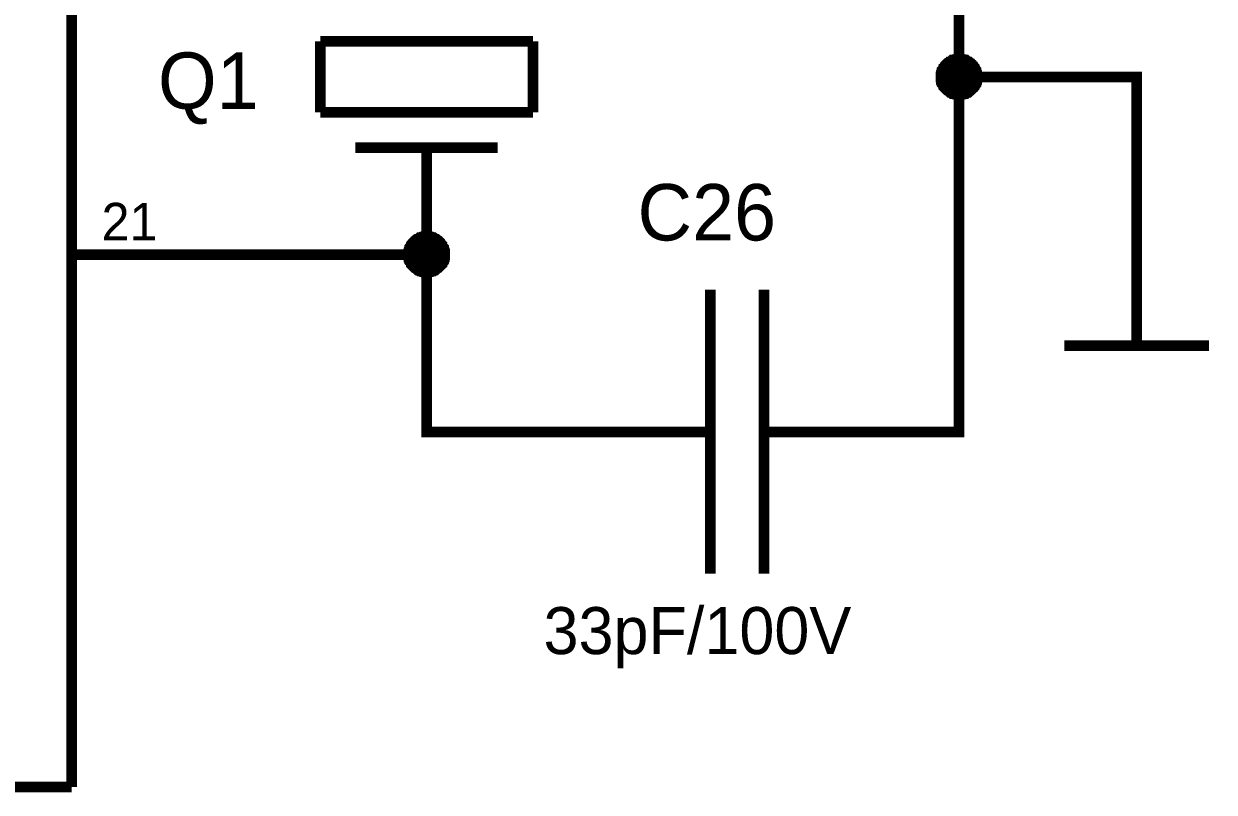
# Model space of a CAD drawing. Header units: millimetres. Extents: x 0 to 420, y 0 to 297.
# Drawn here: x 138.69 to 172.21, y 217.33 to 238.99 of the extents above; entities that cross this region are included whole.
import ezdxf

# ---------------------------------------------------------------- set-up
doc = ezdxf.new("R2010")
doc.units = ezdxf.units.MM
doc.layers.add('Sheet', color=255, linetype='Continuous')

msp = doc.modelspace()

# ---------------------------------------------------------------- linework, layer by layer
at = {"layer": 'Sheet'}
for points, const_width in [([(140.039, 248.747), (140.039, 217.484)], 0.3), ([(162.532, 227.486), (165.031, 227.486), (165.031, 237.487), (165.031, 247.489), (162.532, 247.489)], 0.3), ([(153.031, 238.497), (147.04, 238.497)], 0.3), ([(147.04, 238.497), (147.04, 236.494)], 0.3), ([(153.031, 236.494), (153.031, 238.497)], 0.3), ([(164.518, 237.487), (164.518, 237.521), (164.518, 237.537), (164.518, 237.57), (164.534, 237.587), (164.534, 237.62), (164.534, 237.636), (164.551, 237.67), (164.551, 237.686), (164.567, 237.703), (164.584, 237.736), (164.6, 237.752), (164.6, 237.769), (164.617, 237.785), (164.634, 237.819), (164.65, 237.835), (164.667, 237.852), (164.683, 237.868), (164.7, 237.885), (164.733, 237.901), (164.749, 237.918), (164.766, 237.918), (164.782, 237.934), (164.816, 237.951), (164.832, 237.968), (164.849, 237.968), (164.882, 237.984), (164.898, 237.984), (164.931, 237.984), (164.948, 238.001), (164.981, 238.001), (164.998, 238.001), (165.031, 238.001)], 0.3), ([(164.518, 237.487), (164.518, 237.521), (164.518, 237.537), (164.518, 237.57), (164.534, 237.587), (164.534, 237.62), (164.534, 237.636), (164.551, 237.67), (164.551, 237.686), (164.567, 237.703), (164.584, 237.736), (164.6, 237.752), (164.6, 237.769), (164.617, 237.785), (164.634, 237.819), (164.65, 237.835), (164.667, 237.852), (164.683, 237.868), (164.7, 237.885), (164.733, 237.901), (164.749, 237.918), (164.766, 237.918), (164.782, 237.934), (164.816, 237.951), (164.832, 237.968), (164.849, 237.968), (164.882, 237.984), (164.898, 237.984), (164.931, 237.984), (164.948, 238.001), (164.981, 238.001), (164.998, 238.001), (165.031, 238.001)], 0.3), ([(164.518, 237.487), (164.518, 237.521), (164.518, 237.537), (164.518, 237.57), (164.534, 237.587), (164.534, 237.62), (164.534, 237.636), (164.551, 237.67), (164.551, 237.686), (164.567, 237.703), (164.584, 237.736), (164.6, 237.752), (164.6, 237.769), (164.617, 237.785), (164.634, 237.819), (164.65, 237.835), (164.667, 237.852), (164.683, 237.868), (164.7, 237.885), (164.733, 237.901), (164.749, 237.918), (164.766, 237.918), (164.782, 237.934), (164.816, 237.951), (164.832, 237.968), (164.849, 237.968), (164.882, 237.984), (164.898, 237.984), (164.931, 237.984), (164.948, 238.001), (164.981, 238.001), (164.998, 238.001), (165.031, 238.001)], 0.3), ([(164.518, 237.487), (164.518, 237.521), (164.518, 237.537), (164.518, 237.57), (164.534, 237.587), (164.534, 237.62), (164.534, 237.636), (164.551, 237.67), (164.551, 237.686), (164.567, 237.703), (164.584, 237.736), (164.6, 237.752), (164.6, 237.769), (164.617, 237.785), (164.634, 237.819), (164.65, 237.835), (164.667, 237.852), (164.683, 237.868), (164.7, 237.885), (164.733, 237.901), (164.749, 237.918), (164.766, 237.918), (164.782, 237.934), (164.816, 237.951), (164.832, 237.968), (164.849, 237.968), (164.882, 237.984), (164.898, 237.984), (164.931, 237.984), (164.948, 238.001), (164.981, 238.001), (164.998, 238.001), (165.031, 238.001)], 0.3), ([(164.518, 237.487), (164.518, 237.521), (164.518, 237.537), (164.518, 237.57), (164.534, 237.587), (164.534, 237.62), (164.534, 237.636), (164.551, 237.67), (164.551, 237.686), (164.567, 237.703), (164.584, 237.736), (164.6, 237.752), (164.6, 237.769), (164.617, 237.785), (164.634, 237.819), (164.65, 237.835), (164.667, 237.852), (164.683, 237.868), (164.7, 237.885), (164.733, 237.901), (164.749, 237.918), (164.766, 237.918), (164.782, 237.934), (164.816, 237.951), (164.832, 237.968), (164.849, 237.968), (164.882, 237.984), (164.898, 237.984), (164.931, 237.984), (164.948, 238.001), (164.981, 238.001), (164.998, 238.001), (165.031, 238.001)], 0.0991), ([(164.518, 237.487), (164.518, 237.521), (164.518, 237.537), (164.518, 237.57), (164.534, 237.587), (164.534, 237.62), (164.534, 237.636), (164.551, 237.67), (164.551, 237.686), (164.567, 237.703), (164.584, 237.736), (164.6, 237.752), (164.6, 237.769), (164.617, 237.785), (164.634, 237.819), (164.65, 237.835), (164.667, 237.852), (164.683, 237.868), (164.7, 237.885), (164.733, 237.901), (164.749, 237.918), (164.766, 237.918), (164.782, 237.934), (164.816, 237.951), (164.832, 237.968), (164.849, 237.968), (164.882, 237.984), (164.898, 237.984), (164.931, 237.984), (164.948, 238.001), (164.981, 238.001), (164.998, 238.001), (165.031, 238.001)], 0.0991), ([(164.518, 237.487), (164.518, 237.521), (164.518, 237.537), (164.518, 237.57), (164.534, 237.587), (164.534, 237.62), (164.534, 237.636), (164.551, 237.67), (164.551, 237.686), (164.567, 237.703), (164.584, 237.736), (164.6, 237.752), (164.6, 237.769), (164.617, 237.785), (164.634, 237.819), (164.65, 237.835), (164.667, 237.852), (164.683, 237.868), (164.7, 237.885), (164.733, 237.901), (164.749, 237.918), (164.766, 237.918), (164.782, 237.934), (164.816, 237.951), (164.832, 237.968), (164.849, 237.968), (164.882, 237.984), (164.898, 237.984), (164.931, 237.984), (164.948, 238.001), (164.981, 238.001), (164.998, 238.001), (165.031, 238.001)], 0.0991), ([(164.518, 237.487), (164.518, 237.521), (164.518, 237.537), (164.518, 237.57), (164.534, 237.587), (164.534, 237.62), (164.534, 237.636), (164.551, 237.67), (164.551, 237.686), (164.567, 237.703), (164.584, 237.736), (164.6, 237.752), (164.6, 237.769), (164.617, 237.785), (164.634, 237.819), (164.65, 237.835), (164.667, 237.852), (164.683, 237.868), (164.7, 237.885), (164.733, 237.901), (164.749, 237.918), (164.766, 237.918), (164.782, 237.934), (164.816, 237.951), (164.832, 237.968), (164.849, 237.968), (164.882, 237.984), (164.898, 237.984), (164.931, 237.984), (164.948, 238.001), (164.981, 238.001), (164.998, 238.001), (165.031, 238.001)], 0.0991), ([(165.031, 238.001), (165.031, 238.001)], 0.3), ([(165.031, 238.001), (165.064, 238.001), (165.08, 238.001), (165.113, 238.001), (165.13, 237.984), (165.163, 237.984), (165.18, 237.984), (165.213, 237.968), (165.229, 237.968), (165.246, 237.951), (165.279, 237.934), (165.296, 237.918), (165.312, 237.918), (165.329, 237.901), (165.362, 237.885), (165.378, 237.868), (165.395, 237.852), (165.411, 237.835), (165.428, 237.819), (165.445, 237.785), (165.461, 237.769), (165.461, 237.752), (165.478, 237.736), (165.494, 237.703), (165.511, 237.686), (165.511, 237.67), (165.527, 237.636), (165.527, 237.62), (165.527, 237.587), (165.544, 237.57), (165.544, 237.537), (165.544, 237.521), (165.544, 237.487)], 0.3), ([(165.031, 238.001), (165.031, 238.001)], 0.3), ([(165.031, 238.001), (165.064, 238.001), (165.08, 238.001), (165.113, 238.001), (165.13, 237.984), (165.163, 237.984), (165.18, 237.984), (165.213, 237.968), (165.229, 237.968), (165.246, 237.951), (165.279, 237.934), (165.296, 237.918), (165.312, 237.918), (165.329, 237.901), (165.362, 237.885), (165.378, 237.868), (165.395, 237.852), (165.411, 237.835), (165.428, 237.819), (165.445, 237.785), (165.461, 237.769), (165.461, 237.752), (165.478, 237.736), (165.494, 237.703), (165.511, 237.686), (165.511, 237.67), (165.527, 237.636), (165.527, 237.62), (165.527, 237.587), (165.544, 237.57), (165.544, 237.537), (165.544, 237.521), (165.544, 237.487)], 0.3), ([(165.031, 238.001), (165.031, 238.001)], 0.3), ([(165.031, 238.001), (165.064, 238.001), (165.08, 238.001), (165.113, 238.001), (165.13, 237.984), (165.163, 237.984), (165.18, 237.984), (165.213, 237.968), (165.229, 237.968), (165.246, 237.951), (165.279, 237.934), (165.296, 237.918), (165.312, 237.918), (165.329, 237.901), (165.362, 237.885), (165.378, 237.868), (165.395, 237.852), (165.411, 237.835), (165.428, 237.819), (165.445, 237.785), (165.461, 237.769), (165.461, 237.752), (165.478, 237.736), (165.494, 237.703), (165.511, 237.686), (165.511, 237.67), (165.527, 237.636), (165.527, 237.62), (165.527, 237.587), (165.544, 237.57), (165.544, 237.537), (165.544, 237.521), (165.544, 237.487)], 0.3), ([(165.031, 238.001), (165.031, 238.001)], 0.3), ([(165.031, 238.001), (165.064, 238.001), (165.08, 238.001), (165.113, 238.001), (165.13, 237.984), (165.163, 237.984), (165.18, 237.984), (165.213, 237.968), (165.229, 237.968), (165.246, 237.951), (165.279, 237.934), (165.296, 237.918), (165.312, 237.918), (165.329, 237.901), (165.362, 237.885), (165.378, 237.868), (165.395, 237.852), (165.411, 237.835), (165.428, 237.819), (165.445, 237.785), (165.461, 237.769), (165.461, 237.752), (165.478, 237.736), (165.494, 237.703), (165.511, 237.686), (165.511, 237.67), (165.527, 237.636), (165.527, 237.62), (165.527, 237.587), (165.544, 237.57), (165.544, 237.537), (165.544, 237.521), (165.544, 237.487)], 0.3), ([(165.031, 238.001), (165.031, 238.001)], 0.0991), ([(165.031, 238.001), (165.064, 238.001), (165.08, 238.001), (165.113, 238.001), (165.13, 237.984), (165.163, 237.984), (165.18, 237.984), (165.213, 237.968), (165.229, 237.968), (165.246, 237.951), (165.279, 237.934), (165.296, 237.918), (165.312, 237.918), (165.329, 237.901), (165.362, 237.885), (165.378, 237.868), (165.395, 237.852), (165.411, 237.835), (165.428, 237.819), (165.445, 237.785), (165.461, 237.769), (165.461, 237.752), (165.478, 237.736), (165.494, 237.703), (165.511, 237.686), (165.511, 237.67), (165.527, 237.636), (165.527, 237.62), (165.527, 237.587), (165.544, 237.57), (165.544, 237.537), (165.544, 237.521), (165.544, 237.487)], 0.0991), ([(165.031, 238.001), (165.031, 238.001)], 0.0991), ([(165.031, 238.001), (165.064, 238.001), (165.08, 238.001), (165.113, 238.001), (165.13, 237.984), (165.163, 237.984), (165.18, 237.984), (165.213, 237.968), (165.229, 237.968), (165.246, 237.951), (165.279, 237.934), (165.296, 237.918), (165.312, 237.918), (165.329, 237.901), (165.362, 237.885), (165.378, 237.868), (165.395, 237.852), (165.411, 237.835), (165.428, 237.819), (165.445, 237.785), (165.461, 237.769), (165.461, 237.752), (165.478, 237.736), (165.494, 237.703), (165.511, 237.686), (165.511, 237.67), (165.527, 237.636), (165.527, 237.62), (165.527, 237.587), (165.544, 237.57), (165.544, 237.537), (165.544, 237.521), (165.544, 237.487)], 0.0991), ([(165.031, 238.001), (165.031, 238.001)], 0.0991), ([(165.031, 238.001), (165.064, 238.001), (165.08, 238.001), (165.113, 238.001), (165.13, 237.984), (165.163, 237.984), (165.18, 237.984), (165.213, 237.968), (165.229, 237.968), (165.246, 237.951), (165.279, 237.934), (165.296, 237.918), (165.312, 237.918), (165.329, 237.901), (165.362, 237.885), (165.378, 237.868), (165.395, 237.852), (165.411, 237.835), (165.428, 237.819), (165.445, 237.785), (165.461, 237.769), (165.461, 237.752), (165.478, 237.736), (165.494, 237.703), (165.511, 237.686), (165.511, 237.67), (165.527, 237.636), (165.527, 237.62), (165.527, 237.587), (165.544, 237.57), (165.544, 237.537), (165.544, 237.521), (165.544, 237.487)], 0.0991), ([(165.031, 238.001), (165.031, 238.001)], 0.0991), ([(165.031, 238.001), (165.064, 238.001), (165.08, 238.001), (165.113, 238.001), (165.13, 237.984), (165.163, 237.984), (165.18, 237.984), (165.213, 237.968), (165.229, 237.968), (165.246, 237.951), (165.279, 237.934), (165.296, 237.918), (165.312, 237.918), (165.329, 237.901), (165.362, 237.885), (165.378, 237.868), (165.395, 237.852), (165.411, 237.835), (165.428, 237.819), (165.445, 237.785), (165.461, 237.769), (165.461, 237.752), (165.478, 237.736), (165.494, 237.703), (165.511, 237.686), (165.511, 237.67), (165.527, 237.636), (165.527, 237.62), (165.527, 237.587), (165.544, 237.57), (165.544, 237.537), (165.544, 237.521), (165.544, 237.487)], 0.0991), ([(165.031, 236.991), (164.998, 236.991), (164.981, 236.991), (164.948, 236.991), (164.931, 237.007), (164.898, 237.007), (164.882, 237.007), (164.849, 237.024), (164.832, 237.024), (164.816, 237.04), (164.782, 237.057), (164.766, 237.057), (164.749, 237.073), (164.733, 237.09), (164.7, 237.107), (164.683, 237.123), (164.667, 237.14), (164.65, 237.156), (164.634, 237.173), (164.617, 237.189), (164.6, 237.206), (164.6, 237.222), (164.584, 237.256), (164.567, 237.272), (164.551, 237.289), (164.551, 237.322), (164.534, 237.338), (164.534, 237.355), (164.534, 237.388), (164.518, 237.405), (164.518, 237.438), (164.518, 237.454), (164.518, 237.487)], 0.3), ([(164.518, 237.487), (164.518, 237.487)], 0.3), ([(165.031, 236.991), (164.998, 236.991), (164.981, 236.991), (164.948, 236.991), (164.931, 237.007), (164.898, 237.007), (164.882, 237.007), (164.849, 237.024), (164.832, 237.024), (164.816, 237.04), (164.782, 237.057), (164.766, 237.057), (164.749, 237.073), (164.733, 237.09), (164.7, 237.107), (164.683, 237.123), (164.667, 237.14), (164.65, 237.156), (164.634, 237.173), (164.617, 237.189), (164.6, 237.206), (164.6, 237.222), (164.584, 237.256), (164.567, 237.272), (164.551, 237.289), (164.551, 237.322), (164.534, 237.338), (164.534, 237.355), (164.534, 237.388), (164.518, 237.405), (164.518, 237.438), (164.518, 237.454), (164.518, 237.487)], 0.3), ([(164.518, 237.487), (164.518, 237.487)], 0.3), ([(165.031, 236.991), (164.998, 236.991), (164.981, 236.991), (164.948, 236.991), (164.931, 237.007), (164.898, 237.007), (164.882, 237.007), (164.849, 237.024), (164.832, 237.024), (164.816, 237.04), (164.782, 237.057), (164.766, 237.057), (164.749, 237.073), (164.733, 237.09), (164.7, 237.107), (164.683, 237.123), (164.667, 237.14), (164.65, 237.156), (164.634, 237.173), (164.617, 237.189), (164.6, 237.206), (164.6, 237.222), (164.584, 237.256), (164.567, 237.272), (164.551, 237.289), (164.551, 237.322), (164.534, 237.338), (164.534, 237.355), (164.534, 237.388), (164.518, 237.405), (164.518, 237.438), (164.518, 237.454), (164.518, 237.487)], 0.3), ([(164.518, 237.487), (164.518, 237.487)], 0.3), ([(165.031, 236.991), (164.998, 236.991), (164.981, 236.991), (164.948, 236.991), (164.931, 237.007), (164.898, 237.007), (164.882, 237.007), (164.849, 237.024), (164.832, 237.024), (164.816, 237.04), (164.782, 237.057), (164.766, 237.057), (164.749, 237.073), (164.733, 237.09), (164.7, 237.107), (164.683, 237.123), (164.667, 237.14), (164.65, 237.156), (164.634, 237.173), (164.617, 237.189), (164.6, 237.206), (164.6, 237.222), (164.584, 237.256), (164.567, 237.272), (164.551, 237.289), (164.551, 237.322), (164.534, 237.338), (164.534, 237.355), (164.534, 237.388), (164.518, 237.405), (164.518, 237.438), (164.518, 237.454), (164.518, 237.487)], 0.3), ([(164.518, 237.487), (164.518, 237.487)], 0.3), ([(165.031, 236.991), (164.998, 236.991), (164.981, 236.991), (164.948, 236.991), (164.931, 237.007), (164.898, 237.007), (164.882, 237.007), (164.849, 237.024), (164.832, 237.024), (164.816, 237.04), (164.782, 237.057), (164.766, 237.057), (164.749, 237.073), (164.733, 237.09), (164.7, 237.107), (164.683, 237.123), (164.667, 237.14), (164.65, 237.156), (164.634, 237.173), (164.617, 237.189), (164.6, 237.206), (164.6, 237.222), (164.584, 237.256), (164.567, 237.272), (164.551, 237.289), (164.551, 237.322), (164.534, 237.338), (164.534, 237.355), (164.534, 237.388), (164.518, 237.405), (164.518, 237.438), (164.518, 237.454), (164.518, 237.487)], 0.0991), ([(164.518, 237.487), (164.518, 237.487)], 0.0991), ([(165.031, 236.991), (164.998, 236.991), (164.981, 236.991), (164.948, 236.991), (164.931, 237.007), (164.898, 237.007), (164.882, 237.007), (164.849, 237.024), (164.832, 237.024), (164.816, 237.04), (164.782, 237.057), (164.766, 237.057), (164.749, 237.073), (164.733, 237.09), (164.7, 237.107), (164.683, 237.123), (164.667, 237.14), (164.65, 237.156), (164.634, 237.173), (164.617, 237.189), (164.6, 237.206), (164.6, 237.222), (164.584, 237.256), (164.567, 237.272), (164.551, 237.289), (164.551, 237.322), (164.534, 237.338), (164.534, 237.355), (164.534, 237.388), (164.518, 237.405), (164.518, 237.438), (164.518, 237.454), (164.518, 237.487)], 0.0991), ([(164.518, 237.487), (164.518, 237.487)], 0.0991), ([(165.031, 236.991), (164.998, 236.991), (164.981, 236.991), (164.948, 236.991), (164.931, 237.007), (164.898, 237.007), (164.882, 237.007), (164.849, 237.024), (164.832, 237.024), (164.816, 237.04), (164.782, 237.057), (164.766, 237.057), (164.749, 237.073), (164.733, 237.09), (164.7, 237.107), (164.683, 237.123), (164.667, 237.14), (164.65, 237.156), (164.634, 237.173), (164.617, 237.189), (164.6, 237.206), (164.6, 237.222), (164.584, 237.256), (164.567, 237.272), (164.551, 237.289), (164.551, 237.322), (164.534, 237.338), (164.534, 237.355), (164.534, 237.388), (164.518, 237.405), (164.518, 237.438), (164.518, 237.454), (164.518, 237.487)], 0.0991), ([(164.518, 237.487), (164.518, 237.487)], 0.0991), ([(165.031, 236.991), (164.998, 236.991), (164.981, 236.991), (164.948, 236.991), (164.931, 237.007), (164.898, 237.007), (164.882, 237.007), (164.849, 237.024), (164.832, 237.024), (164.816, 237.04), (164.782, 237.057), (164.766, 237.057), (164.749, 237.073), (164.733, 237.09), (164.7, 237.107), (164.683, 237.123), (164.667, 237.14), (164.65, 237.156), (164.634, 237.173), (164.617, 237.189), (164.6, 237.206), (164.6, 237.222), (164.584, 237.256), (164.567, 237.272), (164.551, 237.289), (164.551, 237.322), (164.534, 237.338), (164.534, 237.355), (164.534, 237.388), (164.518, 237.405), (164.518, 237.438), (164.518, 237.454), (164.518, 237.487)], 0.0991), ([(164.518, 237.487), (164.518, 237.487)], 0.0991), ([(165.544, 237.487), (165.544, 237.454), (165.544, 237.438), (165.544, 237.405), (165.527, 237.388), (165.527, 237.355), (165.527, 237.338), (165.511, 237.322), (165.511, 237.289), (165.494, 237.272), (165.478, 237.256), (165.461, 237.222), (165.461, 237.206), (165.445, 237.189), (165.428, 237.173), (165.411, 237.156), (165.395, 237.14), (165.378, 237.123), (165.362, 237.107), (165.329, 237.09), (165.312, 237.073), (165.296, 237.057), (165.279, 237.057), (165.246, 237.04), (165.229, 237.024), (165.213, 237.024), (165.18, 237.007), (165.163, 237.007), (165.13, 237.007), (165.113, 236.991), (165.08, 236.991), (165.064, 236.991), (165.031, 236.991)], 0.3), ([(165.031, 237.487), (170.029, 237.487), (170.029, 234.987)], 0.3), ([(165.544, 237.487), (165.544, 237.454), (165.544, 237.438), (165.544, 237.405), (165.527, 237.388), (165.527, 237.355), (165.527, 237.338), (165.511, 237.322), (165.511, 237.289), (165.494, 237.272), (165.478, 237.256), (165.461, 237.222), (165.461, 237.206), (165.445, 237.189), (165.428, 237.173), (165.411, 237.156), (165.395, 237.14), (165.378, 237.123), (165.362, 237.107), (165.329, 237.09), (165.312, 237.073), (165.296, 237.057), (165.279, 237.057), (165.246, 237.04), (165.229, 237.024), (165.213, 237.024), (165.18, 237.007), (165.163, 237.007), (165.13, 237.007), (165.113, 236.991), (165.08, 236.991), (165.064, 236.991), (165.031, 236.991)], 0.3), ([(165.544, 237.487), (165.544, 237.454), (165.544, 237.438), (165.544, 237.405), (165.527, 237.388), (165.527, 237.355), (165.527, 237.338), (165.511, 237.322), (165.511, 237.289), (165.494, 237.272), (165.478, 237.256), (165.461, 237.222), (165.461, 237.206), (165.445, 237.189), (165.428, 237.173), (165.411, 237.156), (165.395, 237.14), (165.378, 237.123), (165.362, 237.107), (165.329, 237.09), (165.312, 237.073), (165.296, 237.057), (165.279, 237.057), (165.246, 237.04), (165.229, 237.024), (165.213, 237.024), (165.18, 237.007), (165.163, 237.007), (165.13, 237.007), (165.113, 236.991), (165.08, 236.991), (165.064, 236.991), (165.031, 236.991)], 0.3), ([(165.544, 237.487), (165.544, 237.454), (165.544, 237.438), (165.544, 237.405), (165.527, 237.388), (165.527, 237.355), (165.527, 237.338), (165.511, 237.322), (165.511, 237.289), (165.494, 237.272), (165.478, 237.256), (165.461, 237.222), (165.461, 237.206), (165.445, 237.189), (165.428, 237.173), (165.411, 237.156), (165.395, 237.14), (165.378, 237.123), (165.362, 237.107), (165.329, 237.09), (165.312, 237.073), (165.296, 237.057), (165.279, 237.057), (165.246, 237.04), (165.229, 237.024), (165.213, 237.024), (165.18, 237.007), (165.163, 237.007), (165.13, 237.007), (165.113, 236.991), (165.08, 236.991), (165.064, 236.991), (165.031, 236.991)], 0.3), ([(165.544, 237.487), (165.544, 237.454), (165.544, 237.438), (165.544, 237.405), (165.527, 237.388), (165.527, 237.355), (165.527, 237.338), (165.511, 237.322), (165.511, 237.289), (165.494, 237.272), (165.478, 237.256), (165.461, 237.222), (165.461, 237.206), (165.445, 237.189), (165.428, 237.173), (165.411, 237.156), (165.395, 237.14), (165.378, 237.123), (165.362, 237.107), (165.329, 237.09), (165.312, 237.073), (165.296, 237.057), (165.279, 237.057), (165.246, 237.04), (165.229, 237.024), (165.213, 237.024), (165.18, 237.007), (165.163, 237.007), (165.13, 237.007), (165.113, 236.991), (165.08, 236.991), (165.064, 236.991), (165.031, 236.991)], 0.0991), ([(165.544, 237.487), (165.544, 237.454), (165.544, 237.438), (165.544, 237.405), (165.527, 237.388), (165.527, 237.355), (165.527, 237.338), (165.511, 237.322), (165.511, 237.289), (165.494, 237.272), (165.478, 237.256), (165.461, 237.222), (165.461, 237.206), (165.445, 237.189), (165.428, 237.173), (165.411, 237.156), (165.395, 237.14), (165.378, 237.123), (165.362, 237.107), (165.329, 237.09), (165.312, 237.073), (165.296, 237.057), (165.279, 237.057), (165.246, 237.04), (165.229, 237.024), (165.213, 237.024), (165.18, 237.007), (165.163, 237.007), (165.13, 237.007), (165.113, 236.991), (165.08, 236.991), (165.064, 236.991), (165.031, 236.991)], 0.0991), ([(165.544, 237.487), (165.544, 237.454), (165.544, 237.438), (165.544, 237.405), (165.527, 237.388), (165.527, 237.355), (165.527, 237.338), (165.511, 237.322), (165.511, 237.289), (165.494, 237.272), (165.478, 237.256), (165.461, 237.222), (165.461, 237.206), (165.445, 237.189), (165.428, 237.173), (165.411, 237.156), (165.395, 237.14), (165.378, 237.123), (165.362, 237.107), (165.329, 237.09), (165.312, 237.073), (165.296, 237.057), (165.279, 237.057), (165.246, 237.04), (165.229, 237.024), (165.213, 237.024), (165.18, 237.007), (165.163, 237.007), (165.13, 237.007), (165.113, 236.991), (165.08, 236.991), (165.064, 236.991), (165.031, 236.991)], 0.0991), ([(165.544, 237.487), (165.544, 237.454), (165.544, 237.438), (165.544, 237.405), (165.527, 237.388), (165.527, 237.355), (165.527, 237.338), (165.511, 237.322), (165.511, 237.289), (165.494, 237.272), (165.478, 237.256), (165.461, 237.222), (165.461, 237.206), (165.445, 237.189), (165.428, 237.173), (165.411, 237.156), (165.395, 237.14), (165.378, 237.123), (165.362, 237.107), (165.329, 237.09), (165.312, 237.073), (165.296, 237.057), (165.279, 237.057), (165.246, 237.04), (165.229, 237.024), (165.213, 237.024), (165.18, 237.007), (165.163, 237.007), (165.13, 237.007), (165.113, 236.991), (165.08, 236.991), (165.064, 236.991), (165.031, 236.991)], 0.0991), ([(165.544, 237.487), (165.544, 237.487), (165.544, 237.487), (165.544, 237.487), (165.544, 237.487), (165.544, 237.487), (165.544, 237.487), (165.544, 237.487), (165.544, 237.487), (165.544, 237.487), (165.544, 237.487), (165.544, 237.487), (165.544, 237.487), (165.544, 237.487), (165.544, 237.487), (165.544, 237.487), (165.544, 237.487), (165.544, 237.487), (165.544, 237.487), (165.544, 237.487), (165.544, 237.487), (165.544, 237.487), (165.544, 237.487), (165.544, 237.487), (165.544, 237.487), (165.544, 237.487), (165.544, 237.487), (165.544, 237.487), (165.544, 237.487), (165.544, 237.487), (165.544, 237.487), (165.544, 237.487), (165.544, 237.487)], 0.3), ([(165.544, 237.487), (165.544, 237.487)], 0.3), ([(165.544, 237.487), (165.544, 237.487), (165.544, 237.487), (165.544, 237.487), (165.544, 237.487), (165.544, 237.487), (165.544, 237.487), (165.544, 237.487), (165.544, 237.487), (165.544, 237.487), (165.544, 237.487), (165.544, 237.487), (165.544, 237.487), (165.544, 237.487), (165.544, 237.487), (165.544, 237.487), (165.544, 237.487), (165.544, 237.487), (165.544, 237.487), (165.544, 237.487), (165.544, 237.487), (165.544, 237.487), (165.544, 237.487), (165.544, 237.487), (165.544, 237.487), (165.544, 237.487), (165.544, 237.487), (165.544, 237.487), (165.544, 237.487), (165.544, 237.487), (165.544, 237.487), (165.544, 237.487), (165.544, 237.487)], 0.3), ([(165.544, 237.487), (165.544, 237.487)], 0.3), ([(165.544, 237.487), (165.544, 237.487), (165.544, 237.487), (165.544, 237.487), (165.544, 237.487), (165.544, 237.487), (165.544, 237.487), (165.544, 237.487), (165.544, 237.487), (165.544, 237.487), (165.544, 237.487), (165.544, 237.487), (165.544, 237.487), (165.544, 237.487), (165.544, 237.487), (165.544, 237.487), (165.544, 237.487), (165.544, 237.487), (165.544, 237.487), (165.544, 237.487), (165.544, 237.487), (165.544, 237.487), (165.544, 237.487), (165.544, 237.487), (165.544, 237.487), (165.544, 237.487), (165.544, 237.487), (165.544, 237.487), (165.544, 237.487), (165.544, 237.487), (165.544, 237.487), (165.544, 237.487), (165.544, 237.487)], 0.3), ([(165.544, 237.487), (165.544, 237.487)], 0.3), ([(165.544, 237.487), (165.544, 237.487), (165.544, 237.487), (165.544, 237.487), (165.544, 237.487), (165.544, 237.487), (165.544, 237.487), (165.544, 237.487), (165.544, 237.487), (165.544, 237.487), (165.544, 237.487), (165.544, 237.487), (165.544, 237.487), (165.544, 237.487), (165.544, 237.487), (165.544, 237.487), (165.544, 237.487), (165.544, 237.487), (165.544, 237.487), (165.544, 237.487), (165.544, 237.487), (165.544, 237.487), (165.544, 237.487), (165.544, 237.487), (165.544, 237.487), (165.544, 237.487), (165.544, 237.487), (165.544, 237.487), (165.544, 237.487), (165.544, 237.487), (165.544, 237.487), (165.544, 237.487), (165.544, 237.487)], 0.3), ([(165.544, 237.487), (165.544, 237.487)], 0.3), ([(165.544, 237.487), (165.544, 237.487), (165.544, 237.487), (165.544, 237.487), (165.544, 237.487), (165.544, 237.487), (165.544, 237.487), (165.544, 237.487), (165.544, 237.487), (165.544, 237.487), (165.544, 237.487), (165.544, 237.487), (165.544, 237.487), (165.544, 237.487), (165.544, 237.487), (165.544, 237.487), (165.544, 237.487), (165.544, 237.487), (165.544, 237.487), (165.544, 237.487), (165.544, 237.487), (165.544, 237.487), (165.544, 237.487), (165.544, 237.487), (165.544, 237.487), (165.544, 237.487), (165.544, 237.487), (165.544, 237.487), (165.544, 237.487), (165.544, 237.487), (165.544, 237.487), (165.544, 237.487), (165.544, 237.487)], 0.0991), ([(165.544, 237.487), (165.544, 237.487)], 0.0991), ([(165.544, 237.487), (165.544, 237.487), (165.544, 237.487), (165.544, 237.487), (165.544, 237.487), (165.544, 237.487), (165.544, 237.487), (165.544, 237.487), (165.544, 237.487), (165.544, 237.487), (165.544, 237.487), (165.544, 237.487), (165.544, 237.487), (165.544, 237.487), (165.544, 237.487), (165.544, 237.487), (165.544, 237.487), (165.544, 237.487), (165.544, 237.487), (165.544, 237.487), (165.544, 237.487), (165.544, 237.487), (165.544, 237.487), (165.544, 237.487), (165.544, 237.487), (165.544, 237.487), (165.544, 237.487), (165.544, 237.487), (165.544, 237.487), (165.544, 237.487), (165.544, 237.487), (165.544, 237.487), (165.544, 237.487)], 0.0991), ([(165.544, 237.487), (165.544, 237.487)], 0.0991), ([(165.544, 237.487), (165.544, 237.487), (165.544, 237.487), (165.544, 237.487), (165.544, 237.487), (165.544, 237.487), (165.544, 237.487), (165.544, 237.487), (165.544, 237.487), (165.544, 237.487), (165.544, 237.487), (165.544, 237.487), (165.544, 237.487), (165.544, 237.487), (165.544, 237.487), (165.544, 237.487), (165.544, 237.487), (165.544, 237.487), (165.544, 237.487), (165.544, 237.487), (165.544, 237.487), (165.544, 237.487), (165.544, 237.487), (165.544, 237.487), (165.544, 237.487), (165.544, 237.487), (165.544, 237.487), (165.544, 237.487), (165.544, 237.487), (165.544, 237.487), (165.544, 237.487), (165.544, 237.487), (165.544, 237.487)], 0.0991), ([(165.544, 237.487), (165.544, 237.487)], 0.0991), ([(165.544, 237.487), (165.544, 237.487), (165.544, 237.487), (165.544, 237.487), (165.544, 237.487), (165.544, 237.487), (165.544, 237.487), (165.544, 237.487), (165.544, 237.487), (165.544, 237.487), (165.544, 237.487), (165.544, 237.487), (165.544, 237.487), (165.544, 237.487), (165.544, 237.487), (165.544, 237.487), (165.544, 237.487), (165.544, 237.487), (165.544, 237.487), (165.544, 237.487), (165.544, 237.487), (165.544, 237.487), (165.544, 237.487), (165.544, 237.487), (165.544, 237.487), (165.544, 237.487), (165.544, 237.487), (165.544, 237.487), (165.544, 237.487), (165.544, 237.487), (165.544, 237.487), (165.544, 237.487), (165.544, 237.487)], 0.0991), ([(165.544, 237.487), (165.544, 237.487)], 0.0991), ([(147.04, 236.494), (153.031, 236.494)], 0.3), ([(152.038, 235.5), (148.033, 235.5)], 0.3), ([(150.035, 235.5), (150.035, 233.745)], 0.3), ([(170.029, 234.987), (170.029, 229.92)], 0.3), ([(150.035, 233.745), (150.035, 232.487), (142.538, 232.487)], 0.3), ([(149.522, 232.487), (149.522, 232.52), (149.522, 232.536), (149.522, 232.569), (149.539, 232.586), (149.539, 232.619), (149.539, 232.636), (149.555, 232.669), (149.555, 232.685), (149.572, 232.702), (149.589, 232.735), (149.605, 232.752), (149.605, 232.768), (149.622, 232.785), (149.638, 232.818), (149.655, 232.834), (149.671, 232.851), (149.688, 232.867), (149.704, 232.884), (149.738, 232.901), (149.754, 232.917), (149.771, 232.917), (149.787, 232.934), (149.82, 232.95), (149.837, 232.967), (149.853, 232.967), (149.887, 232.983), (149.903, 232.983), (149.936, 232.983), (149.953, 233), (149.986, 233), (150.002, 233), (150.035, 233)], 0.3), ([(149.522, 232.487), (149.522, 232.52), (149.522, 232.536), (149.522, 232.569), (149.539, 232.586), (149.539, 232.619), (149.539, 232.636), (149.555, 232.669), (149.555, 232.685), (149.572, 232.702), (149.589, 232.735), (149.605, 232.752), (149.605, 232.768), (149.622, 232.785), (149.638, 232.818), (149.655, 232.834), (149.671, 232.851), (149.688, 232.867), (149.704, 232.884), (149.738, 232.901), (149.754, 232.917), (149.771, 232.917), (149.787, 232.934), (149.82, 232.95), (149.837, 232.967), (149.853, 232.967), (149.887, 232.983), (149.903, 232.983), (149.936, 232.983), (149.953, 233), (149.986, 233), (150.002, 233), (150.035, 233)], 0.3), ([(149.522, 232.487), (149.522, 232.52), (149.522, 232.536), (149.522, 232.569), (149.539, 232.586), (149.539, 232.619), (149.539, 232.636), (149.555, 232.669), (149.555, 232.685), (149.572, 232.702), (149.589, 232.735), (149.605, 232.752), (149.605, 232.768), (149.622, 232.785), (149.638, 232.818), (149.655, 232.834), (149.671, 232.851), (149.688, 232.867), (149.704, 232.884), (149.738, 232.901), (149.754, 232.917), (149.771, 232.917), (149.787, 232.934), (149.82, 232.95), (149.837, 232.967), (149.853, 232.967), (149.887, 232.983), (149.903, 232.983), (149.936, 232.983), (149.953, 233), (149.986, 233), (150.002, 233), (150.035, 233)], 0.3), ([(149.522, 232.487), (149.522, 232.52), (149.522, 232.536), (149.522, 232.569), (149.539, 232.586), (149.539, 232.619), (149.539, 232.636), (149.555, 232.669), (149.555, 232.685), (149.572, 232.702), (149.589, 232.735), (149.605, 232.752), (149.605, 232.768), (149.622, 232.785), (149.638, 232.818), (149.655, 232.834), (149.671, 232.851), (149.688, 232.867), (149.704, 232.884), (149.738, 232.901), (149.754, 232.917), (149.771, 232.917), (149.787, 232.934), (149.82, 232.95), (149.837, 232.967), (149.853, 232.967), (149.887, 232.983), (149.903, 232.983), (149.936, 232.983), (149.953, 233), (149.986, 233), (150.002, 233), (150.035, 233)], 0.3), ([(149.522, 232.487), (149.522, 232.52), (149.522, 232.536), (149.522, 232.569), (149.539, 232.586), (149.539, 232.619), (149.539, 232.636), (149.555, 232.669), (149.555, 232.685), (149.572, 232.702), (149.589, 232.735), (149.605, 232.752), (149.605, 232.768), (149.622, 232.785), (149.638, 232.818), (149.655, 232.834), (149.671, 232.851), (149.688, 232.867), (149.704, 232.884), (149.738, 232.901), (149.754, 232.917), (149.771, 232.917), (149.787, 232.934), (149.82, 232.95), (149.837, 232.967), (149.853, 232.967), (149.887, 232.983), (149.903, 232.983), (149.936, 232.983), (149.953, 233), (149.986, 233), (150.002, 233), (150.035, 233)], 0.0991), ([(149.522, 232.487), (149.522, 232.52), (149.522, 232.536), (149.522, 232.569), (149.539, 232.586), (149.539, 232.619), (149.539, 232.636), (149.555, 232.669), (149.555, 232.685), (149.572, 232.702), (149.589, 232.735), (149.605, 232.752), (149.605, 232.768), (149.622, 232.785), (149.638, 232.818), (149.655, 232.834), (149.671, 232.851), (149.688, 232.867), (149.704, 232.884), (149.738, 232.901), (149.754, 232.917), (149.771, 232.917), (149.787, 232.934), (149.82, 232.95), (149.837, 232.967), (149.853, 232.967), (149.887, 232.983), (149.903, 232.983), (149.936, 232.983), (149.953, 233), (149.986, 233), (150.002, 233), (150.035, 233)], 0.0991), ([(149.522, 232.487), (149.522, 232.52), (149.522, 232.536), (149.522, 232.569), (149.539, 232.586), (149.539, 232.619), (149.539, 232.636), (149.555, 232.669), (149.555, 232.685), (149.572, 232.702), (149.589, 232.735), (149.605, 232.752), (149.605, 232.768), (149.622, 232.785), (149.638, 232.818), (149.655, 232.834), (149.671, 232.851), (149.688, 232.867), (149.704, 232.884), (149.738, 232.901), (149.754, 232.917), (149.771, 232.917), (149.787, 232.934), (149.82, 232.95), (149.837, 232.967), (149.853, 232.967), (149.887, 232.983), (149.903, 232.983), (149.936, 232.983), (149.953, 233), (149.986, 233), (150.002, 233), (150.035, 233)], 0.0991), ([(149.522, 232.487), (149.522, 232.52), (149.522, 232.536), (149.522, 232.569), (149.539, 232.586), (149.539, 232.619), (149.539, 232.636), (149.555, 232.669), (149.555, 232.685), (149.572, 232.702), (149.589, 232.735), (149.605, 232.752), (149.605, 232.768), (149.622, 232.785), (149.638, 232.818), (149.655, 232.834), (149.671, 232.851), (149.688, 232.867), (149.704, 232.884), (149.738, 232.901), (149.754, 232.917), (149.771, 232.917), (149.787, 232.934), (149.82, 232.95), (149.837, 232.967), (149.853, 232.967), (149.887, 232.983), (149.903, 232.983), (149.936, 232.983), (149.953, 233), (149.986, 233), (150.002, 233), (150.035, 233)], 0.0991), ([(150.035, 233), (150.035, 233)], 0.3), ([(150.035, 233), (150.069, 233), (150.085, 233), (150.118, 233), (150.135, 232.983), (150.168, 232.983), (150.184, 232.983), (150.218, 232.967), (150.234, 232.967), (150.251, 232.95), (150.284, 232.934), (150.3, 232.917), (150.317, 232.917), (150.333, 232.901), (150.366, 232.884), (150.383, 232.867), (150.4, 232.851), (150.416, 232.834), (150.433, 232.818), (150.449, 232.785), (150.466, 232.768), (150.466, 232.752), (150.482, 232.735), (150.499, 232.702), (150.515, 232.685), (150.515, 232.669), (150.532, 232.636), (150.532, 232.619), (150.532, 232.586), (150.549, 232.569), (150.549, 232.536), (150.549, 232.52), (150.549, 232.487)], 0.3), ([(150.035, 233), (150.035, 233)], 0.3), ([(150.035, 233), (150.069, 233), (150.085, 233), (150.118, 233), (150.135, 232.983), (150.168, 232.983), (150.184, 232.983), (150.218, 232.967), (150.234, 232.967), (150.251, 232.95), (150.284, 232.934), (150.3, 232.917), (150.317, 232.917), (150.333, 232.901), (150.366, 232.884), (150.383, 232.867), (150.4, 232.851), (150.416, 232.834), (150.433, 232.818), (150.449, 232.785), (150.466, 232.768), (150.466, 232.752), (150.482, 232.735), (150.499, 232.702), (150.515, 232.685), (150.515, 232.669), (150.532, 232.636), (150.532, 232.619), (150.532, 232.586), (150.549, 232.569), (150.549, 232.536), (150.549, 232.52), (150.549, 232.487)], 0.3), ([(150.035, 233), (150.035, 233)], 0.3), ([(150.035, 233), (150.069, 233), (150.085, 233), (150.118, 233), (150.135, 232.983), (150.168, 232.983), (150.184, 232.983), (150.218, 232.967), (150.234, 232.967), (150.251, 232.95), (150.284, 232.934), (150.3, 232.917), (150.317, 232.917), (150.333, 232.901), (150.366, 232.884), (150.383, 232.867), (150.4, 232.851), (150.416, 232.834), (150.433, 232.818), (150.449, 232.785), (150.466, 232.768), (150.466, 232.752), (150.482, 232.735), (150.499, 232.702), (150.515, 232.685), (150.515, 232.669), (150.532, 232.636), (150.532, 232.619), (150.532, 232.586), (150.549, 232.569), (150.549, 232.536), (150.549, 232.52), (150.549, 232.487)], 0.3), ([(150.035, 233), (150.035, 233)], 0.3), ([(150.035, 233), (150.069, 233), (150.085, 233), (150.118, 233), (150.135, 232.983), (150.168, 232.983), (150.184, 232.983), (150.218, 232.967), (150.234, 232.967), (150.251, 232.95), (150.284, 232.934), (150.3, 232.917), (150.317, 232.917), (150.333, 232.901), (150.366, 232.884), (150.383, 232.867), (150.4, 232.851), (150.416, 232.834), (150.433, 232.818), (150.449, 232.785), (150.466, 232.768), (150.466, 232.752), (150.482, 232.735), (150.499, 232.702), (150.515, 232.685), (150.515, 232.669), (150.532, 232.636), (150.532, 232.619), (150.532, 232.586), (150.549, 232.569), (150.549, 232.536), (150.549, 232.52), (150.549, 232.487)], 0.3), ([(150.035, 233), (150.035, 233)], 0.0991), ([(150.035, 233), (150.069, 233), (150.085, 233), (150.118, 233), (150.135, 232.983), (150.168, 232.983), (150.184, 232.983), (150.218, 232.967), (150.234, 232.967), (150.251, 232.95), (150.284, 232.934), (150.3, 232.917), (150.317, 232.917), (150.333, 232.901), (150.366, 232.884), (150.383, 232.867), (150.4, 232.851), (150.416, 232.834), (150.433, 232.818), (150.449, 232.785), (150.466, 232.768), (150.466, 232.752), (150.482, 232.735), (150.499, 232.702), (150.515, 232.685), (150.515, 232.669), (150.532, 232.636), (150.532, 232.619), (150.532, 232.586), (150.549, 232.569), (150.549, 232.536), (150.549, 232.52), (150.549, 232.487)], 0.0991), ([(150.035, 233), (150.035, 233)], 0.0991), ([(150.035, 233), (150.069, 233), (150.085, 233), (150.118, 233), (150.135, 232.983), (150.168, 232.983), (150.184, 232.983), (150.218, 232.967), (150.234, 232.967), (150.251, 232.95), (150.284, 232.934), (150.3, 232.917), (150.317, 232.917), (150.333, 232.901), (150.366, 232.884), (150.383, 232.867), (150.4, 232.851), (150.416, 232.834), (150.433, 232.818), (150.449, 232.785), (150.466, 232.768), (150.466, 232.752), (150.482, 232.735), (150.499, 232.702), (150.515, 232.685), (150.515, 232.669), (150.532, 232.636), (150.532, 232.619), (150.532, 232.586), (150.549, 232.569), (150.549, 232.536), (150.549, 232.52), (150.549, 232.487)], 0.0991), ([(150.035, 233), (150.035, 233)], 0.0991), ([(150.035, 233), (150.069, 233), (150.085, 233), (150.118, 233), (150.135, 232.983), (150.168, 232.983), (150.184, 232.983), (150.218, 232.967), (150.234, 232.967), (150.251, 232.95), (150.284, 232.934), (150.3, 232.917), (150.317, 232.917), (150.333, 232.901), (150.366, 232.884), (150.383, 232.867), (150.4, 232.851), (150.416, 232.834), (150.433, 232.818), (150.449, 232.785), (150.466, 232.768), (150.466, 232.752), (150.482, 232.735), (150.499, 232.702), (150.515, 232.685), (150.515, 232.669), (150.532, 232.636), (150.532, 232.619), (150.532, 232.586), (150.549, 232.569), (150.549, 232.536), (150.549, 232.52), (150.549, 232.487)], 0.0991), ([(150.035, 233), (150.035, 233)], 0.0991), ([(150.035, 233), (150.069, 233), (150.085, 233), (150.118, 233), (150.135, 232.983), (150.168, 232.983), (150.184, 232.983), (150.218, 232.967), (150.234, 232.967), (150.251, 232.95), (150.284, 232.934), (150.3, 232.917), (150.317, 232.917), (150.333, 232.901), (150.366, 232.884), (150.383, 232.867), (150.4, 232.851), (150.416, 232.834), (150.433, 232.818), (150.449, 232.785), (150.466, 232.768), (150.466, 232.752), (150.482, 232.735), (150.499, 232.702), (150.515, 232.685), (150.515, 232.669), (150.532, 232.636), (150.532, 232.619), (150.532, 232.586), (150.549, 232.569), (150.549, 232.536), (150.549, 232.52), (150.549, 232.487)], 0.0991), ([(140.039, 232.487), (142.538, 232.487)], 0.3), ([(150.035, 231.99), (150.002, 231.99), (149.986, 231.99), (149.953, 231.99), (149.936, 232.006), (149.903, 232.006), (149.887, 232.006), (149.853, 232.023), (149.837, 232.023), (149.82, 232.04), (149.787, 232.056), (149.771, 232.056), (149.754, 232.073), (149.738, 232.089), (149.704, 232.106), (149.688, 232.122), (149.671, 232.139), (149.655, 232.155), (149.638, 232.172), (149.622, 232.189), (149.605, 232.205), (149.605, 232.222), (149.589, 232.255), (149.572, 232.271), (149.555, 232.288), (149.555, 232.321), (149.539, 232.338), (149.539, 232.354), (149.539, 232.387), (149.522, 232.404), (149.522, 232.437), (149.522, 232.454), (149.522, 232.487)], 0.3), ([(149.522, 232.487), (149.522, 232.487)], 0.3), ([(150.035, 231.99), (150.002, 231.99), (149.986, 231.99), (149.953, 231.99), (149.936, 232.006), (149.903, 232.006), (149.887, 232.006), (149.853, 232.023), (149.837, 232.023), (149.82, 232.04), (149.787, 232.056), (149.771, 232.056), (149.754, 232.073), (149.738, 232.089), (149.704, 232.106), (149.688, 232.122), (149.671, 232.139), (149.655, 232.155), (149.638, 232.172), (149.622, 232.189), (149.605, 232.205), (149.605, 232.222), (149.589, 232.255), (149.572, 232.271), (149.555, 232.288), (149.555, 232.321), (149.539, 232.338), (149.539, 232.354), (149.539, 232.387), (149.522, 232.404), (149.522, 232.437), (149.522, 232.454), (149.522, 232.487)], 0.3), ([(149.522, 232.487), (149.522, 232.487)], 0.3), ([(150.035, 231.99), (150.002, 231.99), (149.986, 231.99), (149.953, 231.99), (149.936, 232.006), (149.903, 232.006), (149.887, 232.006), (149.853, 232.023), (149.837, 232.023), (149.82, 232.04), (149.787, 232.056), (149.771, 232.056), (149.754, 232.073), (149.738, 232.089), (149.704, 232.106), (149.688, 232.122), (149.671, 232.139), (149.655, 232.155), (149.638, 232.172), (149.622, 232.189), (149.605, 232.205), (149.605, 232.222), (149.589, 232.255), (149.572, 232.271), (149.555, 232.288), (149.555, 232.321), (149.539, 232.338), (149.539, 232.354), (149.539, 232.387), (149.522, 232.404), (149.522, 232.437), (149.522, 232.454), (149.522, 232.487)], 0.3), ([(149.522, 232.487), (149.522, 232.487)], 0.3), ([(150.035, 231.99), (150.002, 231.99), (149.986, 231.99), (149.953, 231.99), (149.936, 232.006), (149.903, 232.006), (149.887, 232.006), (149.853, 232.023), (149.837, 232.023), (149.82, 232.04), (149.787, 232.056), (149.771, 232.056), (149.754, 232.073), (149.738, 232.089), (149.704, 232.106), (149.688, 232.122), (149.671, 232.139), (149.655, 232.155), (149.638, 232.172), (149.622, 232.189), (149.605, 232.205), (149.605, 232.222), (149.589, 232.255), (149.572, 232.271), (149.555, 232.288), (149.555, 232.321), (149.539, 232.338), (149.539, 232.354), (149.539, 232.387), (149.522, 232.404), (149.522, 232.437), (149.522, 232.454), (149.522, 232.487)], 0.3), ([(149.522, 232.487), (149.522, 232.487)], 0.3), ([(150.549, 232.487), (150.549, 232.454), (150.549, 232.437), (150.549, 232.404), (150.532, 232.387), (150.532, 232.354), (150.532, 232.338), (150.515, 232.321), (150.515, 232.288), (150.499, 232.271), (150.482, 232.255), (150.466, 232.222), (150.466, 232.205), (150.449, 232.189), (150.433, 232.172), (150.416, 232.155), (150.4, 232.139), (150.383, 232.122), (150.366, 232.106), (150.333, 232.089), (150.317, 232.073), (150.3, 232.056), (150.284, 232.056), (150.251, 232.04), (150.234, 232.023), (150.218, 232.023), (150.184, 232.006), (150.168, 232.006), (150.135, 232.006), (150.118, 231.99), (150.085, 231.99), (150.069, 231.99), (150.035, 231.99)], 0.3), ([(150.035, 232.487), (150.035, 227.486), (155.034, 227.486)], 0.3), ([(150.549, 232.487), (150.549, 232.454), (150.549, 232.437), (150.549, 232.404), (150.532, 232.387), (150.532, 232.354), (150.532, 232.338), (150.515, 232.321), (150.515, 232.288), (150.499, 232.271), (150.482, 232.255), (150.466, 232.222), (150.466, 232.205), (150.449, 232.189), (150.433, 232.172), (150.416, 232.155), (150.4, 232.139), (150.383, 232.122), (150.366, 232.106), (150.333, 232.089), (150.317, 232.073), (150.3, 232.056), (150.284, 232.056), (150.251, 232.04), (150.234, 232.023), (150.218, 232.023), (150.184, 232.006), (150.168, 232.006), (150.135, 232.006), (150.118, 231.99), (150.085, 231.99), (150.069, 231.99), (150.035, 231.99)], 0.3), ([(150.549, 232.487), (150.549, 232.454), (150.549, 232.437), (150.549, 232.404), (150.532, 232.387), (150.532, 232.354), (150.532, 232.338), (150.515, 232.321), (150.515, 232.288), (150.499, 232.271), (150.482, 232.255), (150.466, 232.222), (150.466, 232.205), (150.449, 232.189), (150.433, 232.172), (150.416, 232.155), (150.4, 232.139), (150.383, 232.122), (150.366, 232.106), (150.333, 232.089), (150.317, 232.073), (150.3, 232.056), (150.284, 232.056), (150.251, 232.04), (150.234, 232.023), (150.218, 232.023), (150.184, 232.006), (150.168, 232.006), (150.135, 232.006), (150.118, 231.99), (150.085, 231.99), (150.069, 231.99), (150.035, 231.99)], 0.3), ([(150.549, 232.487), (150.549, 232.454), (150.549, 232.437), (150.549, 232.404), (150.532, 232.387), (150.532, 232.354), (150.532, 232.338), (150.515, 232.321), (150.515, 232.288), (150.499, 232.271), (150.482, 232.255), (150.466, 232.222), (150.466, 232.205), (150.449, 232.189), (150.433, 232.172), (150.416, 232.155), (150.4, 232.139), (150.383, 232.122), (150.366, 232.106), (150.333, 232.089), (150.317, 232.073), (150.3, 232.056), (150.284, 232.056), (150.251, 232.04), (150.234, 232.023), (150.218, 232.023), (150.184, 232.006), (150.168, 232.006), (150.135, 232.006), (150.118, 231.99), (150.085, 231.99), (150.069, 231.99), (150.035, 231.99)], 0.3), ([(150.549, 232.487), (150.549, 232.487), (150.549, 232.487), (150.549, 232.487), (150.549, 232.487), (150.549, 232.487), (150.549, 232.487), (150.549, 232.487), (150.549, 232.487), (150.549, 232.487), (150.549, 232.487), (150.549, 232.487), (150.549, 232.487), (150.549, 232.487), (150.549, 232.487), (150.549, 232.487), (150.549, 232.487), (150.549, 232.487), (150.549, 232.487), (150.549, 232.487), (150.549, 232.487), (150.549, 232.487), (150.549, 232.487), (150.549, 232.487), (150.549, 232.487), (150.549, 232.487), (150.549, 232.487), (150.549, 232.487), (150.549, 232.487), (150.549, 232.487), (150.549, 232.487), (150.549, 232.487), (150.549, 232.487)], 0.3), ([(150.549, 232.487), (150.549, 232.487)], 0.3), ([(150.549, 232.487), (150.549, 232.487), (150.549, 232.487), (150.549, 232.487), (150.549, 232.487), (150.549, 232.487), (150.549, 232.487), (150.549, 232.487), (150.549, 232.487), (150.549, 232.487), (150.549, 232.487), (150.549, 232.487), (150.549, 232.487), (150.549, 232.487), (150.549, 232.487), (150.549, 232.487), (150.549, 232.487), (150.549, 232.487), (150.549, 232.487), (150.549, 232.487), (150.549, 232.487), (150.549, 232.487), (150.549, 232.487), (150.549, 232.487), (150.549, 232.487), (150.549, 232.487), (150.549, 232.487), (150.549, 232.487), (150.549, 232.487), (150.549, 232.487), (150.549, 232.487), (150.549, 232.487), (150.549, 232.487)], 0.3), ([(150.549, 232.487), (150.549, 232.487)], 0.3), ([(150.549, 232.487), (150.549, 232.487), (150.549, 232.487), (150.549, 232.487), (150.549, 232.487), (150.549, 232.487), (150.549, 232.487), (150.549, 232.487), (150.549, 232.487), (150.549, 232.487), (150.549, 232.487), (150.549, 232.487), (150.549, 232.487), (150.549, 232.487), (150.549, 232.487), (150.549, 232.487), (150.549, 232.487), (150.549, 232.487), (150.549, 232.487), (150.549, 232.487), (150.549, 232.487), (150.549, 232.487), (150.549, 232.487), (150.549, 232.487), (150.549, 232.487), (150.549, 232.487), (150.549, 232.487), (150.549, 232.487), (150.549, 232.487), (150.549, 232.487), (150.549, 232.487), (150.549, 232.487), (150.549, 232.487)], 0.3), ([(150.549, 232.487), (150.549, 232.487)], 0.3), ([(150.549, 232.487), (150.549, 232.487), (150.549, 232.487), (150.549, 232.487), (150.549, 232.487), (150.549, 232.487), (150.549, 232.487), (150.549, 232.487), (150.549, 232.487), (150.549, 232.487), (150.549, 232.487), (150.549, 232.487), (150.549, 232.487), (150.549, 232.487), (150.549, 232.487), (150.549, 232.487), (150.549, 232.487), (150.549, 232.487), (150.549, 232.487), (150.549, 232.487), (150.549, 232.487), (150.549, 232.487), (150.549, 232.487), (150.549, 232.487), (150.549, 232.487), (150.549, 232.487), (150.549, 232.487), (150.549, 232.487), (150.549, 232.487), (150.549, 232.487), (150.549, 232.487), (150.549, 232.487), (150.549, 232.487)], 0.3), ([(150.549, 232.487), (150.549, 232.487)], 0.3), ([(150.035, 231.99), (150.002, 231.99), (149.986, 231.99), (149.953, 231.99), (149.936, 232.006), (149.903, 232.006), (149.887, 232.006), (149.853, 232.023), (149.837, 232.023), (149.82, 232.04), (149.787, 232.056), (149.771, 232.056), (149.754, 232.073), (149.738, 232.089), (149.704, 232.106), (149.688, 232.122), (149.671, 232.139), (149.655, 232.155), (149.638, 232.172), (149.622, 232.189), (149.605, 232.205), (149.605, 232.222), (149.589, 232.255), (149.572, 232.271), (149.555, 232.288), (149.555, 232.321), (149.539, 232.338), (149.539, 232.354), (149.539, 232.387), (149.522, 232.404), (149.522, 232.437), (149.522, 232.454), (149.522, 232.487)], 0.0991), ([(149.522, 232.487), (149.522, 232.487)], 0.0991), ([(150.035, 231.99), (150.002, 231.99), (149.986, 231.99), (149.953, 231.99), (149.936, 232.006), (149.903, 232.006), (149.887, 232.006), (149.853, 232.023), (149.837, 232.023), (149.82, 232.04), (149.787, 232.056), (149.771, 232.056), (149.754, 232.073), (149.738, 232.089), (149.704, 232.106), (149.688, 232.122), (149.671, 232.139), (149.655, 232.155), (149.638, 232.172), (149.622, 232.189), (149.605, 232.205), (149.605, 232.222), (149.589, 232.255), (149.572, 232.271), (149.555, 232.288), (149.555, 232.321), (149.539, 232.338), (149.539, 232.354), (149.539, 232.387), (149.522, 232.404), (149.522, 232.437), (149.522, 232.454), (149.522, 232.487)], 0.0991), ([(149.522, 232.487), (149.522, 232.487)], 0.0991), ([(150.035, 231.99), (150.002, 231.99), (149.986, 231.99), (149.953, 231.99), (149.936, 232.006), (149.903, 232.006), (149.887, 232.006), (149.853, 232.023), (149.837, 232.023), (149.82, 232.04), (149.787, 232.056), (149.771, 232.056), (149.754, 232.073), (149.738, 232.089), (149.704, 232.106), (149.688, 232.122), (149.671, 232.139), (149.655, 232.155), (149.638, 232.172), (149.622, 232.189), (149.605, 232.205), (149.605, 232.222), (149.589, 232.255), (149.572, 232.271), (149.555, 232.288), (149.555, 232.321), (149.539, 232.338), (149.539, 232.354), (149.539, 232.387), (149.522, 232.404), (149.522, 232.437), (149.522, 232.454), (149.522, 232.487)], 0.0991), ([(149.522, 232.487), (149.522, 232.487)], 0.0991), ([(150.035, 231.99), (150.002, 231.99), (149.986, 231.99), (149.953, 231.99), (149.936, 232.006), (149.903, 232.006), (149.887, 232.006), (149.853, 232.023), (149.837, 232.023), (149.82, 232.04), (149.787, 232.056), (149.771, 232.056), (149.754, 232.073), (149.738, 232.089), (149.704, 232.106), (149.688, 232.122), (149.671, 232.139), (149.655, 232.155), (149.638, 232.172), (149.622, 232.189), (149.605, 232.205), (149.605, 232.222), (149.589, 232.255), (149.572, 232.271), (149.555, 232.288), (149.555, 232.321), (149.539, 232.338), (149.539, 232.354), (149.539, 232.387), (149.522, 232.404), (149.522, 232.437), (149.522, 232.454), (149.522, 232.487)], 0.0991), ([(149.522, 232.487), (149.522, 232.487)], 0.0991), ([(150.549, 232.487), (150.549, 232.454), (150.549, 232.437), (150.549, 232.404), (150.532, 232.387), (150.532, 232.354), (150.532, 232.338), (150.515, 232.321), (150.515, 232.288), (150.499, 232.271), (150.482, 232.255), (150.466, 232.222), (150.466, 232.205), (150.449, 232.189), (150.433, 232.172), (150.416, 232.155), (150.4, 232.139), (150.383, 232.122), (150.366, 232.106), (150.333, 232.089), (150.317, 232.073), (150.3, 232.056), (150.284, 232.056), (150.251, 232.04), (150.234, 232.023), (150.218, 232.023), (150.184, 232.006), (150.168, 232.006), (150.135, 232.006), (150.118, 231.99), (150.085, 231.99), (150.069, 231.99), (150.035, 231.99)], 0.0991), ([(150.549, 232.487), (150.549, 232.454), (150.549, 232.437), (150.549, 232.404), (150.532, 232.387), (150.532, 232.354), (150.532, 232.338), (150.515, 232.321), (150.515, 232.288), (150.499, 232.271), (150.482, 232.255), (150.466, 232.222), (150.466, 232.205), (150.449, 232.189), (150.433, 232.172), (150.416, 232.155), (150.4, 232.139), (150.383, 232.122), (150.366, 232.106), (150.333, 232.089), (150.317, 232.073), (150.3, 232.056), (150.284, 232.056), (150.251, 232.04), (150.234, 232.023), (150.218, 232.023), (150.184, 232.006), (150.168, 232.006), (150.135, 232.006), (150.118, 231.99), (150.085, 231.99), (150.069, 231.99), (150.035, 231.99)], 0.0991), ([(150.549, 232.487), (150.549, 232.454), (150.549, 232.437), (150.549, 232.404), (150.532, 232.387), (150.532, 232.354), (150.532, 232.338), (150.515, 232.321), (150.515, 232.288), (150.499, 232.271), (150.482, 232.255), (150.466, 232.222), (150.466, 232.205), (150.449, 232.189), (150.433, 232.172), (150.416, 232.155), (150.4, 232.139), (150.383, 232.122), (150.366, 232.106), (150.333, 232.089), (150.317, 232.073), (150.3, 232.056), (150.284, 232.056), (150.251, 232.04), (150.234, 232.023), (150.218, 232.023), (150.184, 232.006), (150.168, 232.006), (150.135, 232.006), (150.118, 231.99), (150.085, 231.99), (150.069, 231.99), (150.035, 231.99)], 0.0991), ([(150.549, 232.487), (150.549, 232.454), (150.549, 232.437), (150.549, 232.404), (150.532, 232.387), (150.532, 232.354), (150.532, 232.338), (150.515, 232.321), (150.515, 232.288), (150.499, 232.271), (150.482, 232.255), (150.466, 232.222), (150.466, 232.205), (150.449, 232.189), (150.433, 232.172), (150.416, 232.155), (150.4, 232.139), (150.383, 232.122), (150.366, 232.106), (150.333, 232.089), (150.317, 232.073), (150.3, 232.056), (150.284, 232.056), (150.251, 232.04), (150.234, 232.023), (150.218, 232.023), (150.184, 232.006), (150.168, 232.006), (150.135, 232.006), (150.118, 231.99), (150.085, 231.99), (150.069, 231.99), (150.035, 231.99)], 0.0991), ([(150.549, 232.487), (150.549, 232.487), (150.549, 232.487), (150.549, 232.487), (150.549, 232.487), (150.549, 232.487), (150.549, 232.487), (150.549, 232.487), (150.549, 232.487), (150.549, 232.487), (150.549, 232.487), (150.549, 232.487), (150.549, 232.487), (150.549, 232.487), (150.549, 232.487), (150.549, 232.487), (150.549, 232.487), (150.549, 232.487), (150.549, 232.487), (150.549, 232.487), (150.549, 232.487), (150.549, 232.487), (150.549, 232.487), (150.549, 232.487), (150.549, 232.487), (150.549, 232.487), (150.549, 232.487), (150.549, 232.487), (150.549, 232.487), (150.549, 232.487), (150.549, 232.487), (150.549, 232.487), (150.549, 232.487)], 0.0991), ([(150.549, 232.487), (150.549, 232.487)], 0.0991), ([(150.549, 232.487), (150.549, 232.487), (150.549, 232.487), (150.549, 232.487), (150.549, 232.487), (150.549, 232.487), (150.549, 232.487), (150.549, 232.487), (150.549, 232.487), (150.549, 232.487), (150.549, 232.487), (150.549, 232.487), (150.549, 232.487), (150.549, 232.487), (150.549, 232.487), (150.549, 232.487), (150.549, 232.487), (150.549, 232.487), (150.549, 232.487), (150.549, 232.487), (150.549, 232.487), (150.549, 232.487), (150.549, 232.487), (150.549, 232.487), (150.549, 232.487), (150.549, 232.487), (150.549, 232.487), (150.549, 232.487), (150.549, 232.487), (150.549, 232.487), (150.549, 232.487), (150.549, 232.487), (150.549, 232.487)], 0.0991), ([(150.549, 232.487), (150.549, 232.487)], 0.0991), ([(150.549, 232.487), (150.549, 232.487), (150.549, 232.487), (150.549, 232.487), (150.549, 232.487), (150.549, 232.487), (150.549, 232.487), (150.549, 232.487), (150.549, 232.487), (150.549, 232.487), (150.549, 232.487), (150.549, 232.487), (150.549, 232.487), (150.549, 232.487), (150.549, 232.487), (150.549, 232.487), (150.549, 232.487), (150.549, 232.487), (150.549, 232.487), (150.549, 232.487), (150.549, 232.487), (150.549, 232.487), (150.549, 232.487), (150.549, 232.487), (150.549, 232.487), (150.549, 232.487), (150.549, 232.487), (150.549, 232.487), (150.549, 232.487), (150.549, 232.487), (150.549, 232.487), (150.549, 232.487), (150.549, 232.487)], 0.0991), ([(150.549, 232.487), (150.549, 232.487)], 0.0991), ([(150.549, 232.487), (150.549, 232.487), (150.549, 232.487), (150.549, 232.487), (150.549, 232.487), (150.549, 232.487), (150.549, 232.487), (150.549, 232.487), (150.549, 232.487), (150.549, 232.487), (150.549, 232.487), (150.549, 232.487), (150.549, 232.487), (150.549, 232.487), (150.549, 232.487), (150.549, 232.487), (150.549, 232.487), (150.549, 232.487), (150.549, 232.487), (150.549, 232.487), (150.549, 232.487), (150.549, 232.487), (150.549, 232.487), (150.549, 232.487), (150.549, 232.487), (150.549, 232.487), (150.549, 232.487), (150.549, 232.487), (150.549, 232.487), (150.549, 232.487), (150.549, 232.487), (150.549, 232.487), (150.549, 232.487)], 0.0991), ([(150.549, 232.487), (150.549, 232.487)], 0.0991), ([(158.03, 231.493), (158.03, 223.495)], 0.3), ([(159.536, 231.493), (159.536, 223.495)], 0.3), ([(167.993, 229.92), (172.065, 229.92)], 0.3), ([(158.03, 227.486), (155.034, 227.486)], 0.3), ([(159.536, 227.486), (162.532, 227.486)], 0.3), ([(120.045, 217.484), (140.039, 217.484)], 0.3)]:
    msp.add_lwpolyline(points, dxfattribs=dict(at, const_width=const_width))
at = {"layer": 'Sheet', "const_width": 0.508}
for points in [[(164.746, 237.5, 1), (165.254, 237.5, 1)], [(149.746, 232.5, 1), (150.254, 232.5, 1)]]:
    msp.add_lwpolyline(points, format="xyb", close=True, dxfattribs=at)

# ---------------------------------------------------------------- texts
at = {"layer": 'Sheet'}
for s, height, p in [('Q1', 1.5897, (142.472, 236.593)), ('C26', 1.5897, (155.977, 232.884)), ('21', 1.0598, (140.883, 232.884)), ('33pF/100V', 1.3247, (153.329, 221.227))]:
    msp.add_text(s, height=height, dxfattribs=at).set_placement(p)

doc.saveas('drawing.dxf')
